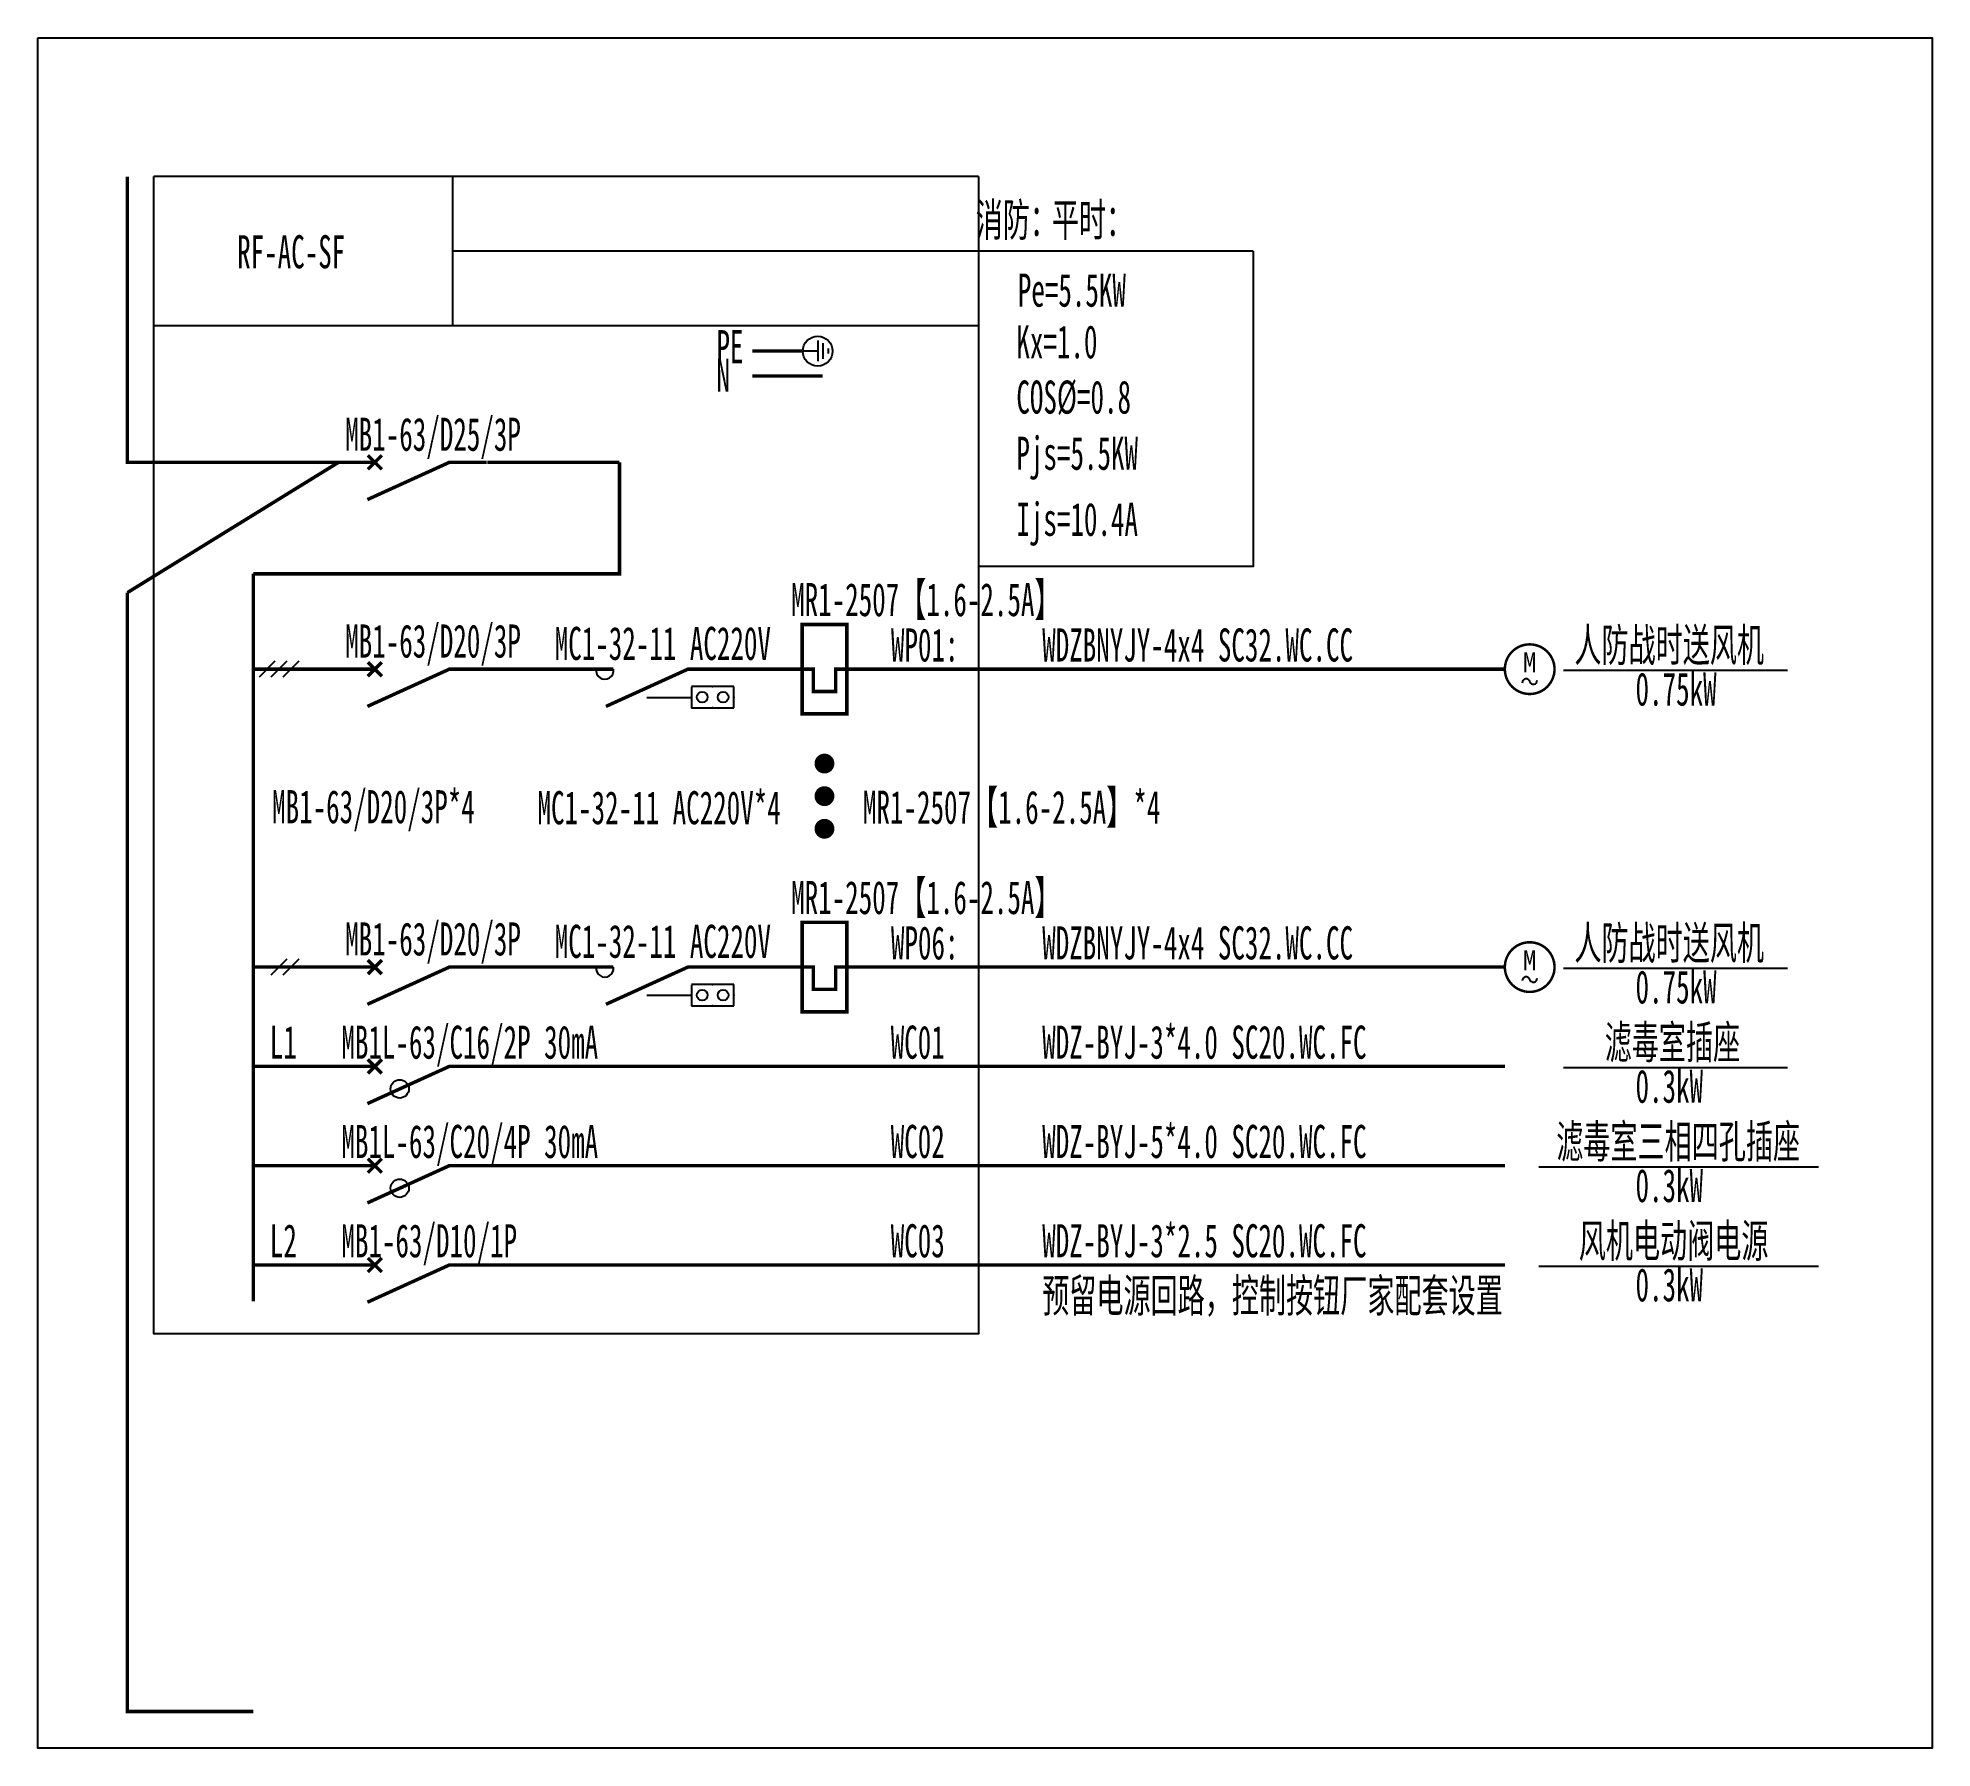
# Model space of a CAD drawing. Extents: x 1491671 to 1495104, y 437463 to 440563.
import ezdxf
from ezdxf.enums import TextEntityAlignment as Align

# ---------------------------------------------------------------- set-up
doc = ezdxf.new("R2010")
doc.units = 0
doc.header["$MEASUREMENT"] = 0
doc.layers.add('EQUIP-照明', color=3, linetype='Continuous')
doc.layers.add('系统图', color=1, linetype='Continuous')
doc.styles.add('_TEL_DIM', font='', dxfattribs={"width": 0.8, "height": 3.5})
doc.styles.add('宋体', font='', dxfattribs={"width": 0.8, "height": 3.5})
doc.styles.get('_TEL_DIM').set_extended_font_data('SimSun')
doc.styles.get('宋体').set_extended_font_data('SimSun')

# ---------------------------------------------------------------- blocks, each defined once
blk = doc.blocks.new('$TelecSys$00000011')
at = {"const_width": 0.5}
blk.add_lwpolyline([(-0.25, 0, 1), (0.25, 0, 1)], format="xyb", close=True, dxfattribs=at)
blk = doc.blocks.new('$equip$00001232')
for p, q in [((0.707, 0.714), (-0.707, 0.714)), ((-0.707, 0.707), (-0.707, -0.007)), ((0.707, 0), (0.707, 0.714)), ((-0.707, 0), (0.707, 0))]:
    blk.add_line(p, q)
for centre in [(-0.35, 0.357), (0.35, 0.357)]:
    blk.add_circle(centre, 0.179)
at = {"layer": 'EQUIP-照明'}
for p in [(0, 0.714), (-0.707, 0.35), (0, 0), (0.707, 0.357)]:
    blk.add_point(p, dxfattribs=at)
at = {"layer": 'EQUIP-照明', "flags": 9}
blk.add_attdef('A', (0, 0), '', height=0.00002, dxfattribs=at)
blk = doc.blocks.new('$element$00000592')
at = {"const_width": 0.0233}
for points in [[(0, 0), (0, -0.425), (-0.15, -0.425), (-0.15, -0.575), (0, -0.575), (0, -1)], [(-0.3, -0.35), (0.3, -0.35), (0.3, -0.65), (-0.3, -0.65), (-0.3, -0.35)]]:
    blk.add_lwpolyline(points, dxfattribs=at)
at = {"flags": 9}
blk.add_attdef('S', (0, 0), '', height=0.00000667, dxfattribs=at)
blk = doc.blocks.new('$element$00000596')
at = {"const_width": 0.0233}
for points in [[(0, 0), (0, -0.25)], [(-0.25, -0.2), (0, -0.75), (0, -1)]]:
    blk.add_lwpolyline(points, dxfattribs=at)
blk.add_arc((-0.008, -0.192), 0.0589, 81.8699, 278.1301)
at = {"flags": 9}
blk.add_attdef('S', (0, 0), '', height=0.00000667, dxfattribs=at)
blk = doc.blocks.new('$element$00000497')
at = {"const_width": 0.0233}
for points in [[(0, 0), (0, -0.25)], [(0, -1), (0, -0.75), (-0.25, -0.2)], [(-0.047, -0.297), (0.047, -0.203)], [(-0.047, -0.203), (0.047, -0.297)]]:
    blk.add_lwpolyline(points, dxfattribs=at)
at = {"flags": 9}
blk.add_attdef('S', (0, 0), '', height=0.00000667, dxfattribs=at)
blk = doc.blocks.new('$equip$00002875')
at = {"const_width": 0.05}
blk.add_lwpolyline([(0, 0.5, -1), (0, -0.5, -1), (0, 0.5, 0.021884)], format="xyb", dxfattribs=at)
blk.add_circle((0, 0), 0.5)
for centre, radius, start, end in [((-0.073, -0.273), 0.0768, 17.2272, 184.2164), ((0.073, -0.227), 0.0769, 197.2591, 5.1179)]:
    blk.add_arc(centre, radius, start, end)
at = {"color": 7, "style": '_TEL_DIM'}
blk.add_attdef('$TEXT$', text='', height=0.4, dxfattribs=at).set_placement((0.001, 0.137), align=Align.MIDDLE_CENTER)
at = {"color": 7, "style": '_TEL_DIM', "flags": 1}
for tag in ['A', 'REMARK']:
    blk.add_attdef(tag, text='', height=0.00002, dxfattribs=at).set_placement((0, 0), align=Align.MIDDLE_CENTER)
blk = doc.blocks.new('$element$00000525')
at = {"const_width": 0.0233}
for points in [[(0, 0), (0, -0.25)], [(-0.25, -0.2), (0, -0.75), (0, -1)], [(-0.047, -0.203), (0.047, -0.297)], [(0.047, -0.203), (-0.047, -0.297)]]:
    blk.add_lwpolyline(points, dxfattribs=at)
blk.add_circle((-0.151, -0.417), 0.0615)
at = {"flags": 9}
blk.add_attdef('S', (0, 0), '', height=0.00000667, dxfattribs=at)
blk = doc.blocks.new('M_M24')
for p, q in [((-0.25, -0.375), (0.25, -0.375)), ((-0.1875, -0.5), (0.1875, -0.5)), ((-0.0625, -0.625), (0.0625, -0.625))]:
    blk.add_line(p, q)
blk.add_lwpolyline([(0, 0), (0, -0.375)])
at = {"width": 0.8, "flags": 9}
blk.add_attdef('S', (0.25, -0.5), '', height=0.2, dxfattribs=at)

msp = doc.modelspace()

# ---------------------------------------------------------------- linework, layer by layer
at = {"color": 0, "linetype": 'ByBlock'}
for p, q in [((1492423.3, 440041.5), (1492423.3, 440311.5)), ((1493873.6, 440176.5), (1492423.3, 440176.5)), ((1492100.9, 439433), (1492072.1, 439404.2)), ((1492122.5, 439433), (1492093.7, 439404.2)), ((1492144.1, 439433), (1492115.3, 439404.2)), ((1494436.1, 439416.6), (1494841.9, 439416.6)), ((1492775.1, 439367.4), (1492856, 439367.4)), ((1492122.5, 438893), (1492093.7, 438864.2)), ((1492144.1, 438893), (1492115.3, 438864.2)), ((1494436.1, 438876.6), (1494841.9, 438876.6)), ((1492775.1, 438827.4), (1492856, 438827.4)), ((1494436.1, 438696.6), (1494841.9, 438696.6)), ((1494391.1, 438516.6), (1494898.3, 438516.6)), ((1494391.1, 438336.6), (1494898.3, 438336.6))]:
    msp.add_line(p, q, dxfattribs=at)
at = {"color": 0, "linetype": 'ByBlock', "const_width": 6.3}
for points in [[(1491833.6, 440311.5), (1491833.6, 439793.5), (1492216.1, 439793.5)], [(1493057.5, 439995.5), (1492966.1, 439995.5)], [(1493093.5, 439949.9), (1492966.1, 439949.9)], [(1492216.1, 439793.5), (1491833.6, 439557.4)], [(1492061.8, 439591.5), (1492725.3, 439591.5), (1492725.3, 439793.5)], [(1492725.3, 439793.5), (1492486.1, 439793.5)], [(1492061.8, 439591.5), (1492061.8, 438272.6)], [(1491833.6, 439557.4), (1491833.6, 437529.2), (1492061.8, 437529.2)], [(1492061.8, 439418.6), (1492214.5, 439418.6)], [(1492484.5, 439418.6), (1492646.8, 439418.6)], [(1492916.8, 439418.6), (1492961.8, 439418.6)], [(1493137.3, 439418.6), (1494329.8, 439418.6)], [(1492061.8, 438878.6), (1492214.5, 438878.6)], [(1492484.5, 438878.6), (1492646.8, 438878.6)], [(1492916.8, 438878.6), (1492961.8, 438878.6)], [(1493137.3, 438878.6), (1494329.8, 438878.6)], [(1492061.8, 438698.6), (1492214.5, 438698.6)], [(1492484.5, 438698.6), (1494329.8, 438698.6)], [(1492061.8, 438518.6), (1492214.5, 438518.6)], [(1492484.5, 438518.6), (1494329.8, 438518.6)], [(1492061.8, 438338.6), (1492214.5, 438338.6)], [(1492484.5, 438338.6), (1494329.8, 438338.6)]]:
    msp.add_lwpolyline(points, dxfattribs=at)
at = {"color": 0, "linetype": 'ByBlock'}
for points in [[(1493375.8, 440311.5), (1493375.8, 438213.8), (1491881.8, 438213.8), (1491881.8, 440311.5)], [(1493375.8, 440311.5), (1491881.8, 440311.5)], [(1493873.6, 440176.5), (1493873.6, 439604.5), (1493375.8, 439604.5)], [(1491881.8, 440041.5), (1493375.8, 440041.5)]]:
    msp.add_lwpolyline(points, dxfattribs=at)
msp.add_circle((1493084.5, 439995.1), 27, dxfattribs=at)
at = {"layer": '系统图'}
msp.add_lwpolyline([(1491671.4, 440562.9), (1495104.1, 440562.9), (1495104.1, 437462.8), (1491671.4, 437462.8)], close=True, dxfattribs=at)

# ---------------------------------------------------------------- block references
at = {"color": 0, "linetype": 'ByBlock', "rotation": 90}
for name, p, xscale, yscale, zscale in [('M_M24', (1493056.5, 439995.4), -74.77890870371324, 74.77890870371324, 74.77890870371324), ('$element$00000497', (1492214.5, 439793.5), 270, 270, 270), ('$element$00000592', (1492961.8, 439418.6), 270, 270, 270), ('$element$00000497', (1492214.5, 439418.6), 270, 270, 270), ('$element$00000596', (1492646.8, 439418.6), 270, 270, 270), ('$element$00000592', (1492961.8, 438878.6), 270, 270, 270), ('$element$00000497', (1492214.5, 438878.6), 270, 270, 270), ('$element$00000596', (1492646.8, 438878.6), 270, 270, 270), ('$element$00000525', (1492214.5, 438698.6), 270, 270, 270), ('$element$00000525', (1492214.5, 438518.6), 270, 270, 270), ('$element$00000497', (1492214.5, 438338.6), 270, 270, 270)]:
    msp.add_blockref(name, p, dxfattribs=dict(at, xscale=xscale, yscale=yscale, zscale=zscale))
at = {"color": 0, "linetype": 'ByBlock', "xscale": 90, "yscale": 90, "zscale": 90}
for p in [(1494374.8, 439418.6), (1494374.8, 438878.6)]:
    msp.add_blockref('$equip$00002875', p, dxfattribs=at).add_auto_attribs({'$TEXT$': 'M'})
at = {"color": 0, "linetype": 'ByBlock'}
for name, p, xscale, yscale, zscale in [('$equip$00001232', (1492894.2, 439348.5), 54, 54, 54), ('$TelecSys$00000011', (1493096.8, 439247.5), 36, 36, 36), ('$TelecSys$00000011', (1493096.8, 439188.4), 36, 36, 36), ('$TelecSys$00000011', (1493096.8, 439129.3), 36, 36, 36), ('$equip$00001232', (1492894.2, 438808.5), 54, 54, 54)]:
    msp.add_blockref(name, p, dxfattribs=dict(at, xscale=xscale, yscale=yscale, zscale=zscale))

# ---------------------------------------------------------------- texts
at = {"color": 0, "linetype": 'ByBlock', "style": '宋体', "width": 0.6}
for s, p in [('消防：', (1493518.1, 440203.3)), ('平时：', (1493656.2, 440203.3))]:
    msp.add_text(s, height=60, dxfattribs=at).set_placement(p, align=Align.RIGHT)
msp.add_text('RF-AC-SF', height=60, dxfattribs=at).set_placement((1492130.4, 440145.2), align=Align.CENTER)
for s, p in [('Pe=5.5KW', (1493447.2, 440075.7)), ('Kx=1.0', (1493444.6, 439982)), ('PE', (1492901.1, 439973.2)), ('N', (1492901.1, 439921.5)), ('COS%%C=0.8', (1493444.6, 439881.8)), ('Pjs=5.5KW', (1493444.6, 439780)), ('Ijs=10.4A', (1493444.6, 439660.3)), ('WP01:', (1493217.3, 439432.5)), ('WDZBNYJY-4x4 SC32.WC.CC', (1493491.4, 439432.5)), ('人防战时送风机', (1494455.8, 439432.5)), ('0.75kW', (1494566.6, 439352.6)), ('WP06:', (1493217.3, 438892.5)), ('WDZBNYJY-4x4 SC32.WC.CC', (1493491.4, 438892.5)), ('人防战时送风机', (1494455.8, 438892.5)), ('0.75kW', (1494566.6, 438812.6)), ('L1', (1492091.7, 438712.5)), ('WC01', (1493216.9, 438712.5)), ('WDZ-BYJ-3*4.0 SC20.WC.FC', (1493491.4, 438712.5)), ('滤毒室插座', (1494510.7, 438712.5)), ('0.3kW', (1494566.6, 438632.6)), ('WDZ-BYJ-5*4.0 SC20.WC.FC', (1493491.4, 438532.5)), ('滤毒室三相四孔插座', (1494422.9, 438532.5)), ('WC02', (1493216.9, 438532.5)), ('0.3kW', (1494566.6, 438452.6)), ('L2', (1492091.7, 438352.5)), ('WC03', (1493216.9, 438352.5)), ('WDZ-BYJ-3*2.5 SC20.WC.FC', (1493491.4, 438352.5)), ('风机电动阀电源', (1494463.8, 438352.5)), ('预留电源回路，控制按钮厂家配套设置', (1493491.4, 438253.3)), ('0.3kW', (1494566.6, 438272.6))]:
    msp.add_text(s, height=60, dxfattribs=at).set_placement(p)
at = {"color": 31, "linetype": 'ByBlock', "style": '宋体', "width": 0.6}
for s, p in [('MB1-63/D25/3P', (1492228.3, 439814.4)), ('MB1L-63/C20/4P 30mA', (1492221.4, 438532.5))]:
    msp.add_text(s, height=60, dxfattribs=at).set_placement(p)
at = {"color": 1, "linetype": 'ByBlock', "style": '宋体', "width": 0.6}
for s, p in [('MR1-2507【1.6-2.5A】', (1493036.4, 439514.7)), ('MR1-2507【1.6-2.5A】*4', (1493166.5, 439138.3)), ('MR1-2507【1.6-2.5A】', (1493036.4, 438974.7))]:
    msp.add_text(s, height=60, dxfattribs=at).set_placement(p)
at = {"color": 6, "linetype": 'ByBlock', "style": '宋体', "width": 0.6}
for s, p in [('MB1-63/D20/3P', (1492228.3, 439439.6)), ('MB1-63/D20/3P*4', (1492095.8, 439139.3)), ('MB1-63/D20/3P', (1492228.3, 438899.6))]:
    msp.add_text(s, height=60, dxfattribs=at).set_placement(p)
at = {"color": 4, "linetype": 'ByBlock', "style": '宋体', "width": 0.6}
for s, p in [('MC1-32-11 AC220V', (1492608, 439435.3)), ('MC1-32-11 AC220V*4', (1492576.8, 439137.5)), ('MC1-32-11 AC220V', (1492608, 438895.3))]:
    msp.add_text(s, height=60, dxfattribs=at).set_placement(p)
at = {"color": 3, "linetype": 'ByBlock', "style": '宋体', "width": 0.6}
msp.add_text('MB1L-63/C16/2P 30mA', height=60, dxfattribs=at).set_placement((1492221.4, 438712.5))
at = {"color": 40, "linetype": 'ByBlock', "style": '宋体', "width": 0.6}
msp.add_text('MB1-63/D10/1P', height=60, dxfattribs=at).set_placement((1492221.4, 438352.5))

doc.saveas('drawing.dxf')
